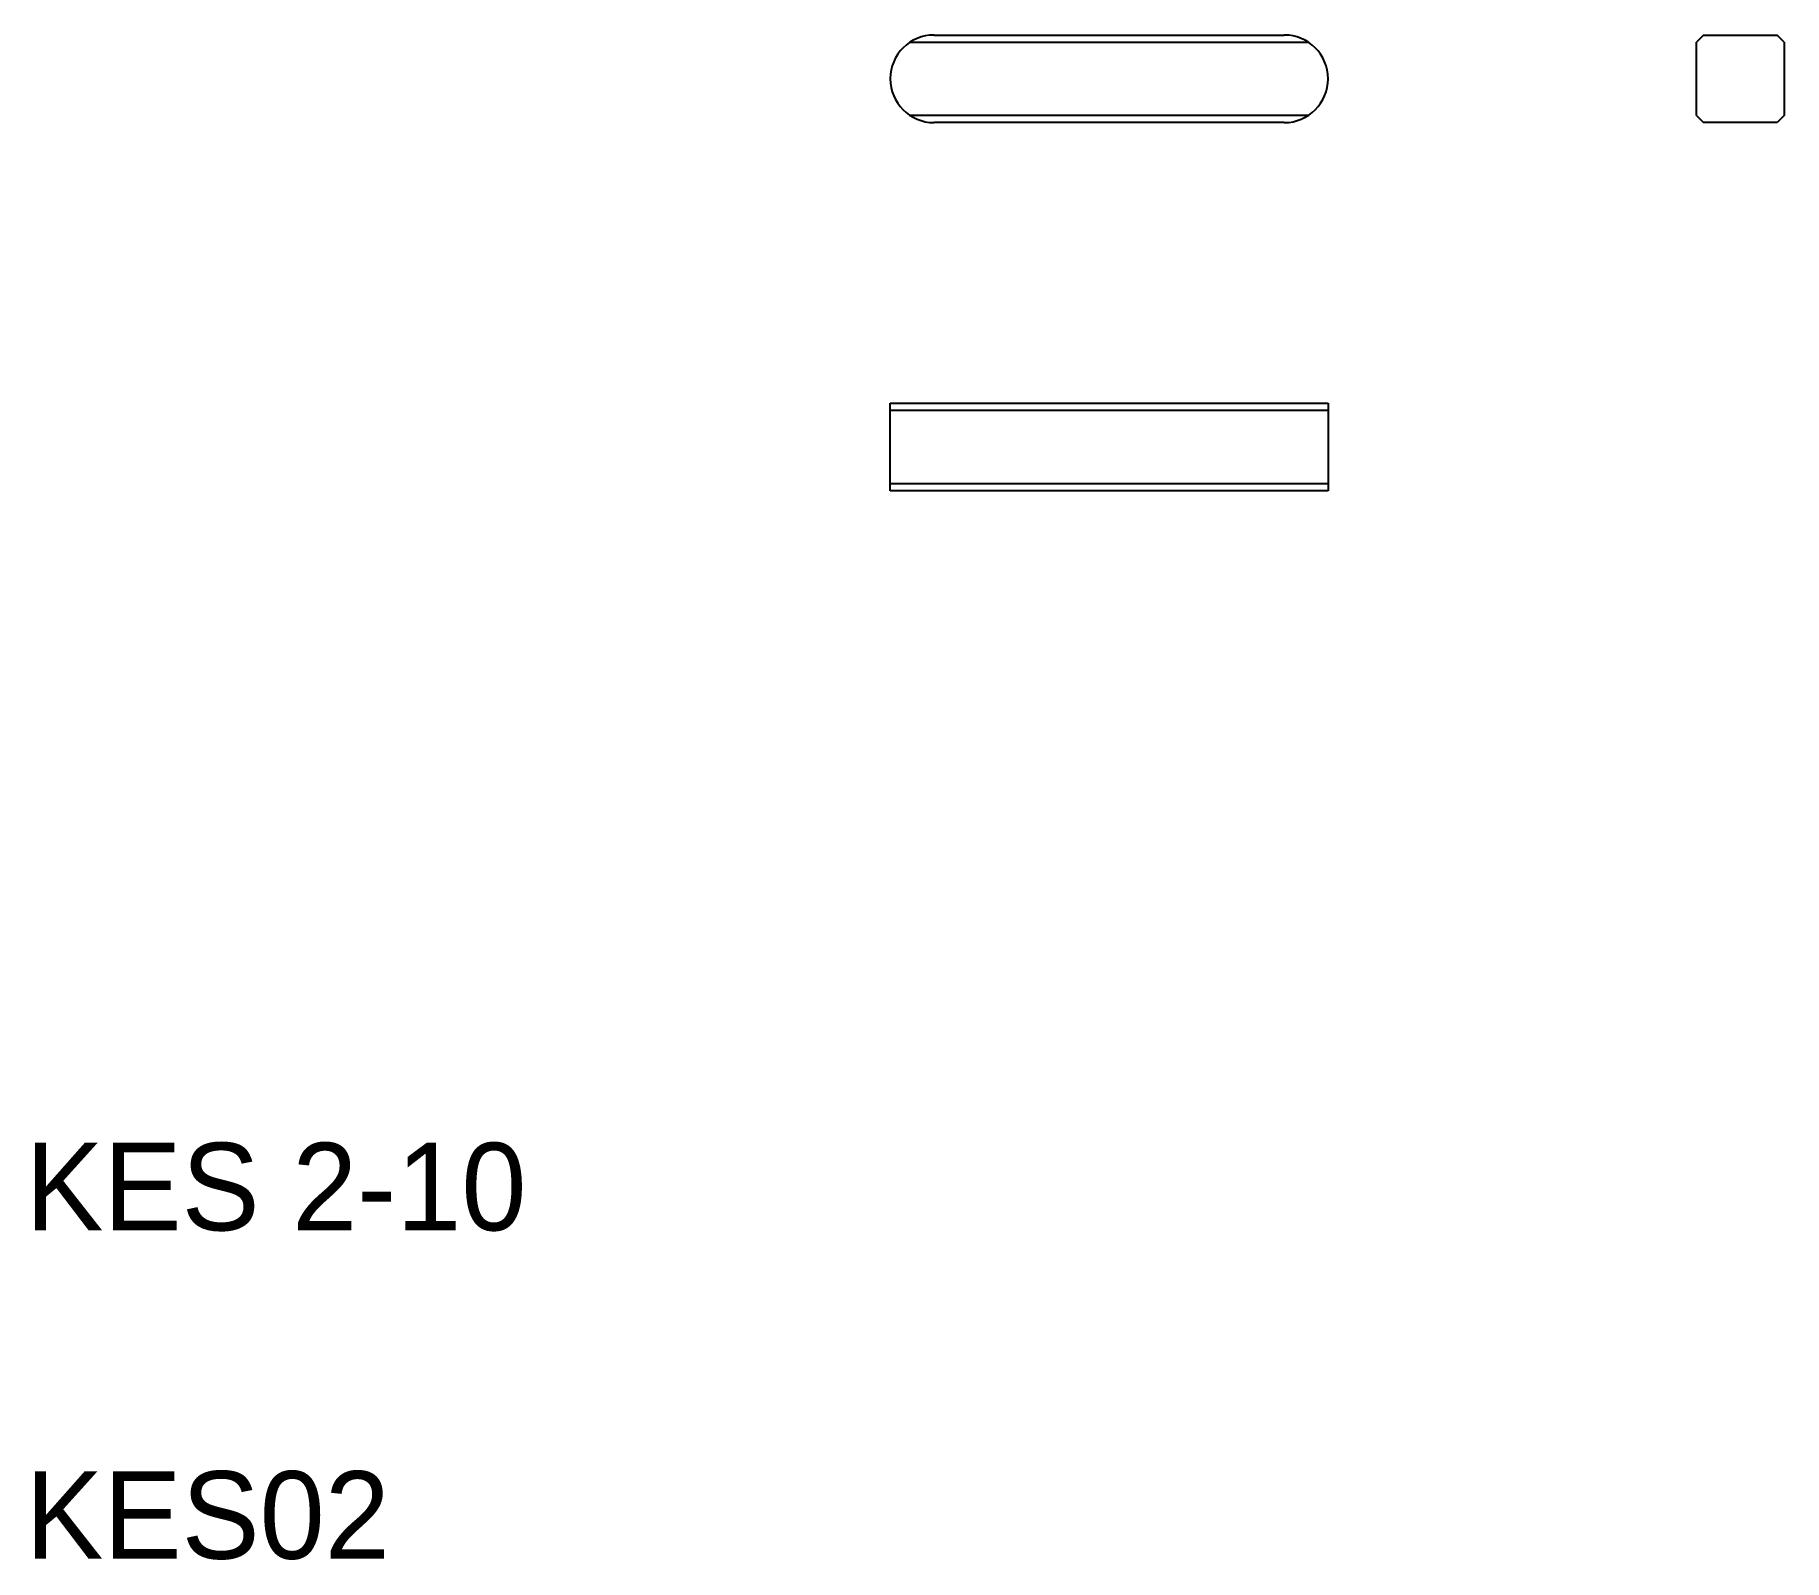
# Model space of a CAD drawing. Extents: x 5.2 to 45.2, y 5 to 39.8.
import ezdxf

# ---------------------------------------------------------------- set-up
doc = ezdxf.new("R2010")
doc.units = 0
doc.layers.get('0').update_dxf_attribs({"linetype": 'CONTINUOUS'})

msp = doc.modelspace()

# ---------------------------------------------------------------- linework, layer by layer
at = {"color": 3, "linetype": 'CONTINUOUS'}
for p, q in [((25.216, 39.64), (34.301, 39.64)), ((34.301, 37.96), (25.216, 37.96)), ((24.758, 31.23), (34.758, 31.23)), ((34.758, 29.55), (24.758, 29.55))]:
    msp.add_line(p, q, dxfattribs=at)
at = {"color": 7, "linetype": 'CONTINUOUS'}
for p, q in [((25.758, 39.8), (33.758, 39.8)), ((43.335, 39.8), (43.175, 39.64)), ((43.175, 37.96), (43.175, 39.64)), ((43.335, 39.8), (45.015, 39.8)), ((45.175, 39.64), (45.015, 39.8)), ((45.175, 39.64), (45.175, 37.96)), ((43.175, 37.96), (43.335, 37.8)), ((45.175, 37.96), (45.015, 37.8)), ((33.758, 37.8), (25.758, 37.8)), ((45.015, 37.8), (43.335, 37.8)), ((24.758, 31.39), (34.758, 31.39)), ((24.758, 29.39), (24.758, 31.39)), ((34.758, 31.39), (34.758, 29.39)), ((34.758, 29.39), (24.758, 29.39))]:
    msp.add_line(p, q, dxfattribs=at)
for centre, start, end in [((25.758, 38.8), 90, 180), ((33.758, 38.8), 0, 90), ((25.758, 38.8), 180, 270), ((33.758, 38.8), 270, 0)]:
    msp.add_arc(centre, 1, start, end, dxfattribs=at)

# ---------------------------------------------------------------- texts
for s, p in [('KES 2-10', (5, 12.5)), ('KES02', (5, 5))]:
    msp.add_text(s, height=2, dxfattribs=at).set_placement(p)

doc.saveas('drawing.dxf')
